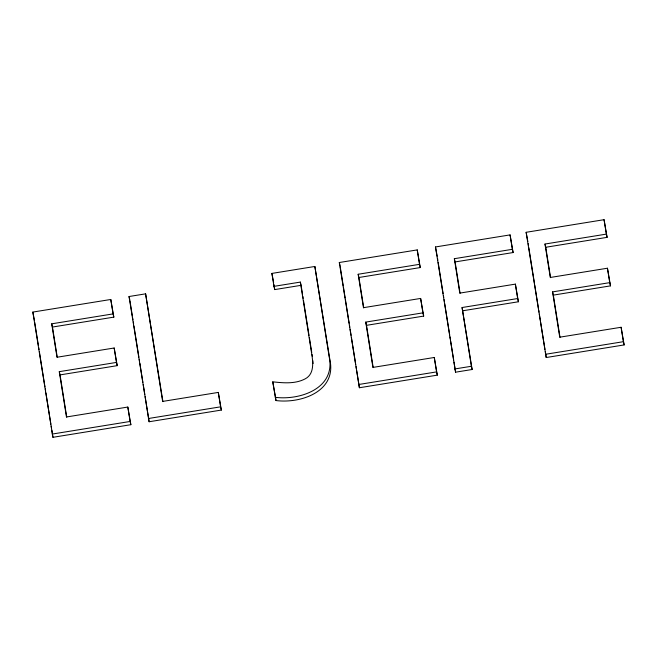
<?xml version="1.0" encoding="UTF-8"?>
<svg xmlns="http://www.w3.org/2000/svg" width="657" height="657" viewBox="0 0 657 657"><rect width="100%" height="100%" fill="white"/><g stroke="black" fill="none" stroke-linecap="round" stroke-linejoin="round"><path stroke-width="0.99" d="M59.286 371.665L60.05 374.901L117.225 365.653L116.461 362.418L59.286 371.665L66.464 416.973L127.819 407.053L130.866 424.701L52.938 437.307L32.85 312.075L110.778 299.477L113.833 317.126L52.47 327.046L51.706 323.819L113.07 313.89L113.833 317.126M145.608 293.843L162.64 401.419L218.305 392.418L221.36 410.067L149.114 421.753L129.027 296.521L145.608 293.843L162.928 401.632M271.916 273.411L314.859 266.471L329.929 359.987C336.663 391.498 301.021 403.727 275.997 400.556L272.778 381.84C283.52 382.99 295.165 384.115 305.152 378.875C314.58 373.997 313.052 361.958 311.615 353.294L300.339 282.091L273.969 286.353L271.916 273.411L273.632 282.617M365.744 322.102L366.507 325.33L423.675 316.091L422.911 312.855L365.744 322.102L372.913 367.411L434.277 357.482L437.324 375.139L359.395 387.745L339.308 262.513L417.236 249.906L420.283 267.563L358.927 277.484L358.164 274.256L419.519 264.328L420.283 267.563M462.84 310.761L518.422 301.768L517.659 298.541L462.076 307.525L472.145 369.505L455.572 372.19L435.484 246.958L510.07 234.894L513.117 252.551L455.112 261.929L454.34 258.694L512.353 249.315L513.117 252.551M552.57 291.889L553.334 295.116L610.501 285.869L609.737 282.641L552.57 291.889L559.739 337.189L621.103 327.268L624.15 344.925L546.222 357.523L526.134 232.299L604.062 219.693L607.109 237.349L545.753 247.27L544.99 244.034L606.345 234.114L607.109 237.349M273.969 286.353L274.733 289.589L301.103 285.327L302.532 294.352M117.225 365.653L114.178 347.996L57.003 357.244L51.706 323.819M423.675 316.091L420.628 298.434L363.461 307.681L358.164 274.256M610.501 285.869L607.454 268.22L550.287 277.468L544.99 244.034M518.422 301.768L515.375 284.12L459.793 293.112L454.34 258.694M52.174 434.072L130.102 421.466L130.866 424.701M148.351 418.517L220.596 406.831L221.36 410.067M358.623 384.509L436.56 371.903L437.324 375.139M454.808 368.955L471.381 366.269L472.145 369.505M545.45 354.295L623.386 341.689L624.15 344.925M275.234 397.321C300.249 400.491 335.891 388.271 329.165 356.759L314.859 266.471M526.134 232.299L527.85 241.579M435.484 246.958L437.209 256.238M339.308 262.513L340.071 265.748M300.339 282.091L301.103 285.327M272.778 381.84L275.997 400.556M129.027 296.521L129.799 299.756M32.85 312.075L34.41 320.353M604.062 219.693L606.345 234.114M621.103 327.268L623.386 341.689M607.454 268.22L609.737 282.641M545.753 247.27L550.566 277.656M553.334 295.116L560.027 337.402M528.171 243.599L528.491 245.611M528.811 247.632L534.404 282.921M534.724 284.933L538.395 308.125M538.715 310.137L539.036 312.157M539.348 314.169L540.309 320.222M540.629 322.242L544.94 349.458M545.261 351.479L546.222 357.523M510.07 234.894L512.353 249.315M515.375 284.12L517.659 298.541M455.112 261.929L460.081 293.309M462.076 307.525L471.381 366.269M437.529 258.258L437.849 260.271M438.17 262.291L443.114 293.548M443.434 295.56L443.754 297.58M444.075 299.592L444.395 301.612M444.715 303.624L449.667 334.881M449.979 336.901L450.3 338.913M450.62 340.934L453.659 360.085M453.979 362.106L455.572 372.19M417.236 249.906L419.519 264.328M434.277 357.482L436.56 371.903M420.628 298.434L422.911 312.855M358.927 277.484L363.74 307.878M366.507 325.33L373.201 367.624M340.227 266.758L343.266 285.91M343.586 287.93L345.18 298.007M345.5 300.027L349.171 323.219M349.491 325.231L349.811 327.252M350.132 329.264L351.084 335.316M351.405 337.328L355.716 364.553M356.037 366.573L356.357 368.585M356.677 370.605L359.395 387.745M302.852 296.356L303.164 298.36M303.485 300.364L309.045 335.464M309.365 337.468L311.747 352.513M312.059 354.517L312.379 356.521M273.944 284.612L274.733 289.589M218.305 392.418L220.596 406.831M129.955 300.766L132.353 315.886M132.673 317.906L132.993 319.918M133.305 321.938L133.626 323.95M133.946 325.971L138.898 357.227M139.218 359.239L139.539 361.26M139.859 363.272L142.889 382.431M143.21 384.444L144.803 394.529M145.123 396.549L149.114 421.753M110.778 299.477L113.07 313.89M127.819 407.053L130.102 421.466M114.178 347.996L116.461 362.418M52.47 327.046L57.29 357.441M60.05 374.901L66.751 417.187M34.731 322.365L38.41 345.557M38.722 347.578L39.042 349.59M39.363 351.61L44.955 386.899M45.276 388.911L45.596 390.931M45.908 392.943L50.86 424.2M51.18 426.212L51.501 428.233M51.821 430.253L52.938 437.307M312.781 360.553L313.085 363.576"/></g></svg>
